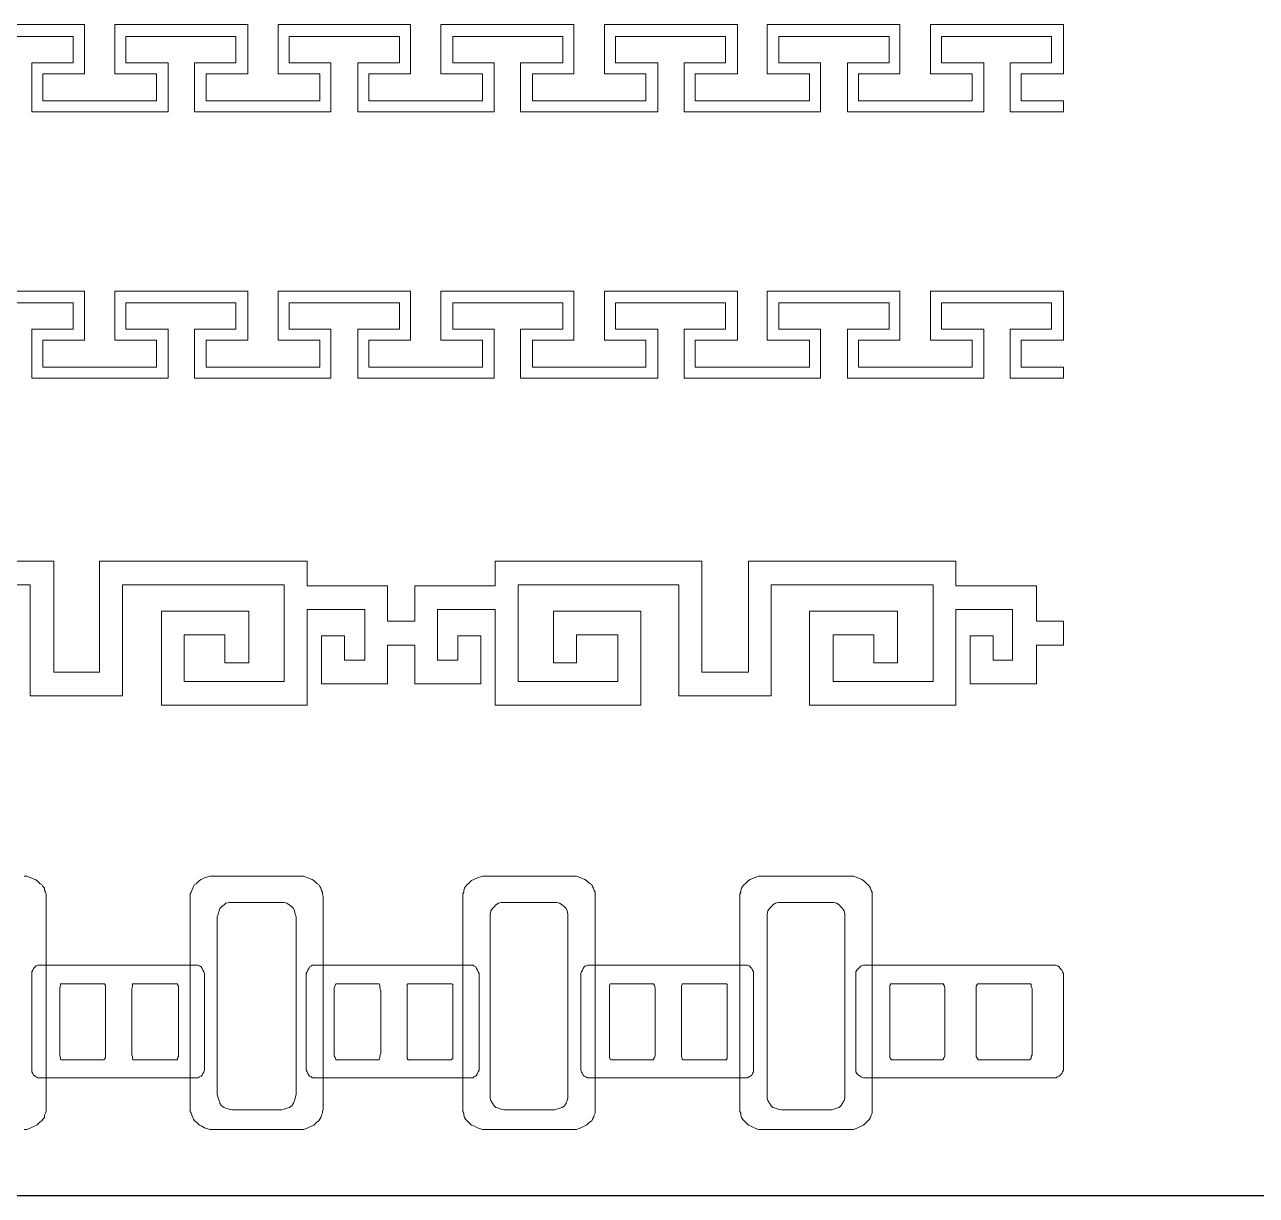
# Model space of a CAD drawing. Extents: x -66030 to 95157, y -13132 to 45879.
# Drawn here: x -20296 to -14616, y 16976 to 22376 of the extents above; entities that cross this region are included whole.
import ezdxf

# ---------------------------------------------------------------- set-up
doc = ezdxf.new("R2010")
doc.units = 0
doc.header["$LTSCALE"] = 100
doc.header["$MEASUREMENT"] = 0
doc.layers.get('0').update_dxf_attribs({"linetype": 'CONTINUOUS'})
doc.layers.add('3', color=11, linetype='CONTINUOUS')

msp = doc.modelspace()

# ---------------------------------------------------------------- linework, layer by layer
at = {"lineweight": 0}
for p, q in [((-20633.9, 22376.1), (-20020.7, 22376.1)), ((-20020.7, 22376.1), (-20020.7, 22149.5)), ((-19880.1, 22149.5), (-19880.1, 22376.1)), ((-19880.1, 22376.1), (-19266.8, 22376.1)), ((-19266.8, 22376.1), (-19266.8, 22149.5)), ((-19126.2, 22149.5), (-19126.2, 22376.1)), ((-19126.2, 22376.1), (-18516.9, 22376.1)), ((-18516.9, 22376.1), (-18516.9, 22149.5)), ((-18376.3, 22149.5), (-18376.3, 22376.1)), ((-18376.3, 22376.1), (-17763, 22376.1)), ((-17763, 22376.1), (-17763, 22149.5)), ((-17622.4, 22149.5), (-17622.4, 22376.1)), ((-17622.4, 22376.1), (-17009.2, 22376.1)), ((-17009.2, 22376.1), (-17009.2, 22149.5)), ((-16872.5, 22149.5), (-16872.5, 22376.1)), ((-16872.5, 22376.1), (-16259.3, 22376.1)), ((-16259.3, 22376.1), (-16259.3, 22149.5)), ((-16118.6, 22149.5), (-16118.6, 22376.1)), ((-16118.6, 22376.1), (-15505.4, 22376.1)), ((-15505.4, 22376.1), (-15505.4, 22149.5)), ((-20071.5, 22321.4), (-20579.3, 22321.4)), ((-20071.5, 22200.3), (-20071.5, 22321.4)), ((-19321.5, 22321.4), (-19829.3, 22321.4)), ((-19829.3, 22321.4), (-19829.3, 22200.3)), ((-19321.5, 22200.3), (-19321.5, 22321.4)), ((-18567.7, 22321.4), (-19075.5, 22321.4)), ((-19075.5, 22321.4), (-19075.5, 22200.3)), ((-18567.7, 22200.3), (-18567.7, 22321.4)), ((-17813.8, 22321.4), (-18321.6, 22321.4)), ((-18321.6, 22321.4), (-18321.6, 22200.3)), ((-17813.8, 22200.3), (-17813.8, 22321.4)), ((-17063.9, 22321.4), (-17571.7, 22321.4)), ((-17571.7, 22321.4), (-17571.7, 22200.3)), ((-17063.9, 22200.3), (-17063.9, 22321.4)), ((-16310, 22321.4), (-16817.8, 22321.4)), ((-16817.8, 22321.4), (-16817.8, 22200.3)), ((-16310, 22200.3), (-16310, 22321.4)), ((-15560.1, 22321.4), (-16067.9, 22321.4)), ((-16067.9, 22321.4), (-16067.9, 22200.3)), ((-15560.1, 22200.3), (-15560.1, 22321.4)), ((-20262.9, 21973.7), (-20262.9, 22200.3)), ((-20262.9, 22200.3), (-20071.5, 22200.3)), ((-19829.3, 22200.3), (-19634, 22200.3)), ((-19634, 22200.3), (-19634, 21973.7)), ((-19512.9, 21973.7), (-19512.9, 22200.3)), ((-19512.9, 22200.3), (-19321.5, 22200.3)), ((-19075.5, 22200.3), (-18884.1, 22200.3)), ((-18884.1, 22200.3), (-18884.1, 21973.7)), ((-18759.1, 21973.7), (-18759.1, 22200.3)), ((-18759.1, 22200.3), (-18567.7, 22200.3)), ((-18321.6, 22200.3), (-18130.2, 22200.3)), ((-18130.2, 22200.3), (-18130.2, 21973.7)), ((-18009.1, 21973.7), (-18009.1, 22200.3)), ((-18009.1, 22200.3), (-17813.8, 22200.3)), ((-17571.7, 22200.3), (-17376.4, 22200.3)), ((-17376.4, 22200.3), (-17376.4, 21973.7)), ((-17255.3, 21973.7), (-17255.3, 22200.3)), ((-17255.3, 22200.3), (-17063.9, 22200.3)), ((-16817.8, 22200.3), (-16626.4, 22200.3)), ((-16626.4, 22200.3), (-16626.4, 21973.7)), ((-16501.4, 21973.7), (-16501.4, 22200.3)), ((-16501.4, 22200.3), (-16310, 22200.3)), ((-16067.9, 22200.3), (-15872.6, 22200.3)), ((-15872.6, 22200.3), (-15872.6, 21973.7)), ((-15751.5, 21973.7), (-15751.5, 22200.3)), ((-15751.5, 22200.3), (-15560.1, 22200.3)), ((-20020.7, 22149.5), (-20212.1, 22149.5)), ((-20212.1, 22149.5), (-20212.1, 22024.5)), ((-19688.7, 22149.5), (-19880.1, 22149.5)), ((-19688.7, 22024.5), (-19688.7, 22149.5)), ((-19266.8, 22149.5), (-19458.2, 22149.5)), ((-19458.2, 22149.5), (-19458.2, 22024.5)), ((-18934.8, 22149.5), (-19126.2, 22149.5)), ((-18934.8, 22024.5), (-18934.8, 22149.5)), ((-18516.9, 22149.5), (-18708.3, 22149.5)), ((-18708.3, 22149.5), (-18708.3, 22024.5)), ((-18184.9, 22149.5), (-18376.3, 22149.5)), ((-18184.9, 22024.5), (-18184.9, 22149.5)), ((-17763, 22149.5), (-17954.4, 22149.5)), ((-17954.4, 22149.5), (-17954.4, 22024.5)), ((-17431, 22149.5), (-17622.4, 22149.5)), ((-17431, 22024.5), (-17431, 22149.5)), ((-17009.2, 22149.5), (-17204.5, 22149.5)), ((-17204.5, 22149.5), (-17204.5, 22024.5)), ((-16677.2, 22149.5), (-16872.5, 22149.5)), ((-16677.2, 22024.5), (-16677.2, 22149.5)), ((-16259.3, 22149.5), (-16450.6, 22149.5)), ((-16450.6, 22149.5), (-16450.6, 22024.5)), ((-15927.2, 22149.5), (-16118.6, 22149.5)), ((-15927.2, 22024.5), (-15927.2, 22149.5)), ((-15505.4, 22149.5), (-15700.7, 22149.5)), ((-15700.7, 22149.5), (-15700.7, 22024.5)), ((-20212.1, 22024.5), (-19688.7, 22024.5)), ((-19458.2, 22024.5), (-18934.8, 22024.5)), ((-18708.3, 22024.5), (-18575.5, 22024.5)), ((-18575.5, 22024.5), (-18446.6, 22024.5)), ((-18446.6, 22024.5), (-18313.8, 22024.5)), ((-18313.8, 22024.5), (-18184.9, 22024.5)), ((-17954.4, 22024.5), (-17431, 22024.5)), ((-17204.5, 22024.5), (-16677.2, 22024.5)), ((-16450.6, 22024.5), (-15927.2, 22024.5)), ((-15700.7, 22024.5), (-15505.4, 22024.5)), ((-15505.4, 22024.5), (-15505.4, 21973.7)), ((-19634, 21973.7), (-20262.9, 21973.7)), ((-18884.1, 21973.7), (-19512.9, 21973.7)), ((-18681, 21973.7), (-18759.1, 21973.7)), ((-18602.8, 21973.7), (-18681, 21973.7)), ((-18524.7, 21973.7), (-18602.8, 21973.7)), ((-18446.6, 21973.7), (-18524.7, 21973.7)), ((-18368.5, 21973.7), (-18446.6, 21973.7)), ((-18286.4, 21973.7), (-18368.5, 21973.7)), ((-18208.3, 21973.7), (-18286.4, 21973.7)), ((-18130.2, 21973.7), (-18208.3, 21973.7)), ((-17376.4, 21973.7), (-18009.1, 21973.7)), ((-16626.4, 21973.7), (-17255.3, 21973.7)), ((-15872.6, 21973.7), (-16501.4, 21973.7)), ((-15505.4, 21973.7), (-15751.5, 21973.7)), ((-20633.9, 21147.4), (-20020.7, 21147.4)), ((-20020.7, 21147.4), (-20020.7, 20920.9)), ((-19880.1, 20920.9), (-19880.1, 21147.4)), ((-19880.1, 21147.4), (-19266.8, 21147.4)), ((-19266.8, 21147.4), (-19266.8, 20920.9)), ((-19126.2, 20920.9), (-19126.2, 21147.4)), ((-19126.2, 21147.4), (-18516.9, 21147.4)), ((-18516.9, 21147.4), (-18516.9, 20920.9)), ((-18376.3, 20920.9), (-18376.3, 21147.4)), ((-18376.3, 21147.4), (-17763, 21147.4)), ((-17763, 21147.4), (-17763, 20920.9)), ((-17622.4, 20920.9), (-17622.4, 21147.4)), ((-17622.4, 21147.4), (-17009.2, 21147.4)), ((-17009.2, 21147.4), (-17009.2, 20920.9)), ((-16872.5, 20920.9), (-16872.5, 21147.4)), ((-16872.5, 21147.4), (-16259.3, 21147.4)), ((-16259.3, 21147.4), (-16259.3, 20920.9)), ((-16118.6, 20920.9), (-16118.6, 21147.4)), ((-16118.6, 21147.4), (-15505.4, 21147.4)), ((-15505.4, 21147.4), (-15505.4, 20920.9)), ((-20071.5, 21092.8), (-20579.3, 21092.8)), ((-20071.5, 20971.7), (-20071.5, 21092.8)), ((-19321.5, 21092.8), (-19829.3, 21092.8)), ((-19829.3, 21092.8), (-19829.3, 20971.7)), ((-19321.5, 20971.7), (-19321.5, 21092.8)), ((-18567.7, 21092.8), (-19075.5, 21092.8)), ((-19075.5, 21092.8), (-19075.5, 20971.7)), ((-18567.7, 20971.7), (-18567.7, 21092.8)), ((-17813.8, 21092.8), (-18321.6, 21092.8)), ((-18321.6, 21092.8), (-18321.6, 20971.7)), ((-17813.8, 20971.7), (-17813.8, 21092.8)), ((-17063.9, 21092.8), (-17571.7, 21092.8)), ((-17571.7, 21092.8), (-17571.7, 20971.7)), ((-17063.9, 20971.7), (-17063.9, 21092.8)), ((-16310, 21092.8), (-16817.8, 21092.8)), ((-16817.8, 21092.8), (-16817.8, 20971.7)), ((-16310, 20971.7), (-16310, 21092.8)), ((-15560.1, 21092.8), (-16067.9, 21092.8)), ((-16067.9, 21092.8), (-16067.9, 20971.7)), ((-15560.1, 20971.7), (-15560.1, 21092.8)), ((-20262.9, 20745.1), (-20262.9, 20971.7)), ((-20262.9, 20971.7), (-20071.5, 20971.7)), ((-19829.3, 20971.7), (-19634, 20971.7)), ((-19634, 20971.7), (-19634, 20745.1)), ((-19512.9, 20745.1), (-19512.9, 20971.7)), ((-19512.9, 20971.7), (-19321.5, 20971.7)), ((-19075.5, 20971.7), (-18884.1, 20971.7)), ((-18884.1, 20971.7), (-18884.1, 20745.1)), ((-18759.1, 20745.1), (-18759.1, 20971.7)), ((-18759.1, 20971.7), (-18567.7, 20971.7)), ((-18321.6, 20971.7), (-18130.2, 20971.7)), ((-18130.2, 20971.7), (-18130.2, 20745.1)), ((-18009.1, 20745.1), (-18009.1, 20971.7)), ((-18009.1, 20971.7), (-17813.8, 20971.7)), ((-17571.7, 20971.7), (-17376.4, 20971.7)), ((-17376.4, 20971.7), (-17376.4, 20745.1)), ((-17255.3, 20745.1), (-17255.3, 20971.7)), ((-17255.3, 20971.7), (-17063.9, 20971.7)), ((-16817.8, 20971.7), (-16626.4, 20971.7)), ((-16626.4, 20971.7), (-16626.4, 20745.1)), ((-16501.4, 20745.1), (-16501.4, 20971.7)), ((-16501.4, 20971.7), (-16310, 20971.7)), ((-16067.9, 20971.7), (-15872.6, 20971.7)), ((-15872.6, 20971.7), (-15872.6, 20745.1)), ((-15751.5, 20745.1), (-15751.5, 20971.7)), ((-15751.5, 20971.7), (-15560.1, 20971.7)), ((-20020.7, 20920.9), (-20212.1, 20920.9)), ((-20212.1, 20920.9), (-20212.1, 20795.9)), ((-19688.7, 20920.9), (-19880.1, 20920.9)), ((-19688.7, 20795.9), (-19688.7, 20920.9)), ((-19266.8, 20920.9), (-19458.2, 20920.9)), ((-19458.2, 20920.9), (-19458.2, 20795.9)), ((-18934.8, 20920.9), (-19126.2, 20920.9)), ((-18934.8, 20795.9), (-18934.8, 20920.9)), ((-18516.9, 20920.9), (-18708.3, 20920.9)), ((-18708.3, 20920.9), (-18708.3, 20795.9)), ((-18184.9, 20920.9), (-18376.3, 20920.9)), ((-18184.9, 20795.9), (-18184.9, 20920.9)), ((-17763, 20920.9), (-17954.4, 20920.9)), ((-17954.4, 20920.9), (-17954.4, 20795.9)), ((-17431, 20920.9), (-17622.4, 20920.9)), ((-17431, 20795.9), (-17431, 20920.9)), ((-17009.2, 20920.9), (-17204.5, 20920.9)), ((-17204.5, 20920.9), (-17204.5, 20795.9)), ((-16677.2, 20920.9), (-16872.5, 20920.9)), ((-16677.2, 20795.9), (-16677.2, 20920.9)), ((-16259.3, 20920.9), (-16450.6, 20920.9)), ((-16450.6, 20920.9), (-16450.6, 20795.9)), ((-15927.2, 20920.9), (-16118.6, 20920.9)), ((-15927.2, 20795.9), (-15927.2, 20920.9)), ((-15505.4, 20920.9), (-15700.7, 20920.9)), ((-15700.7, 20920.9), (-15700.7, 20795.9)), ((-20212.1, 20795.9), (-19688.7, 20795.9)), ((-19458.2, 20795.9), (-18934.8, 20795.9)), ((-18708.3, 20795.9), (-18575.5, 20795.9)), ((-18575.5, 20795.9), (-18446.6, 20795.9)), ((-18446.6, 20795.9), (-18313.8, 20795.9)), ((-18313.8, 20795.9), (-18184.9, 20795.9)), ((-17954.4, 20795.9), (-17431, 20795.9)), ((-17204.5, 20795.9), (-16677.2, 20795.9)), ((-16450.6, 20795.9), (-15927.2, 20795.9)), ((-15700.7, 20795.9), (-15505.4, 20795.9)), ((-15505.4, 20795.9), (-15505.4, 20745.1)), ((-19634, 20745.1), (-20262.9, 20745.1)), ((-18884.1, 20745.1), (-19512.9, 20745.1)), ((-18681, 20745.1), (-18759.1, 20745.1)), ((-18602.8, 20745.1), (-18681, 20745.1)), ((-18524.7, 20745.1), (-18602.8, 20745.1)), ((-18446.6, 20745.1), (-18524.7, 20745.1)), ((-18368.5, 20745.1), (-18446.6, 20745.1)), ((-18286.4, 20745.1), (-18368.5, 20745.1)), ((-18208.3, 20745.1), (-18286.4, 20745.1)), ((-18130.2, 20745.1), (-18208.3, 20745.1)), ((-17376.4, 20745.1), (-18009.1, 20745.1)), ((-16626.4, 20745.1), (-17255.3, 20745.1)), ((-15872.6, 20745.1), (-16501.4, 20745.1)), ((-15505.4, 20745.1), (-15751.5, 20745.1)), ((-21012.8, 19901.4), (-20270.7, 19901.4)), ((-20270.7, 19901.4), (-20161.3, 19901.4)), ((-20161.3, 19901.4), (-20161.3, 19792.1)), ((-19950.4, 19792.1), (-19950.4, 19901.4)), ((-19950.4, 19901.4), (-19844.9, 19901.4)), ((-19844.9, 19901.4), (-19098.9, 19901.4)), ((-19098.9, 19901.4), (-18993.4, 19901.4)), ((-18993.4, 19901.4), (-18993.4, 19901.4)), ((-18993.4, 19901.4), (-18993.4, 19792.1)), ((-18126.3, 19792.1), (-18126.3, 19901.4)), ((-18126.3, 19901.4), (-18126.3, 19901.4)), ((-18126.3, 19901.4), (-18020.8, 19901.4)), ((-18020.8, 19901.4), (-17278.7, 19901.4)), ((-17278.7, 19901.4), (-17173.2, 19901.4)), ((-17173.2, 19901.4), (-17173.2, 19792.1)), ((-16958.4, 19792.1), (-16958.4, 19901.4)), ((-16958.4, 19901.4), (-16853, 19901.4)), ((-16853, 19901.4), (-16106.9, 19901.4)), ((-16106.9, 19901.4), (-16001.5, 19901.4)), ((-16001.5, 19901.4), (-16001.5, 19901.4)), ((-16001.5, 19901.4), (-16001.5, 19792.1)), ((-20270.7, 19792.1), (-21012.8, 19792.1)), ((-20270.7, 19280.4), (-20270.7, 19792.1)), ((-20161.3, 19792.1), (-20161.3, 19389.8)), ((-19950.4, 19389.8), (-19950.4, 19792.1)), ((-19098.9, 19792.1), (-19844.9, 19792.1)), ((-19844.9, 19792.1), (-19844.9, 19280.4)), ((-19098.9, 19346.8), (-19098.9, 19792.1)), ((-18993.4, 19792.1), (-18993.4, 19792.1)), ((-18993.4, 19792.1), (-18993.4, 19788.2)), ((-18993.4, 19788.2), (-18727.8, 19788.2)), ((-18727.8, 19788.2), (-18622.4, 19788.2)), ((-18622.4, 19788.2), (-18622.4, 19678.8)), ((-18497.4, 19624.1), (-18497.4, 19788.2)), ((-18497.4, 19788.2), (-18391.9, 19788.2)), ((-18391.9, 19788.2), (-18126.3, 19788.2)), ((-18126.3, 19788.2), (-18126.3, 19792.1)), ((-18126.3, 19792.1), (-18126.3, 19792.1)), ((-17278.7, 19792.1), (-18020.8, 19792.1)), ((-18020.8, 19792.1), (-18020.8, 19346.8)), ((-17278.7, 19280.4), (-17278.7, 19792.1)), ((-17173.2, 19792.1), (-17173.2, 19389.8)), ((-16958.4, 19389.8), (-16958.4, 19792.1)), ((-16106.9, 19792.1), (-16853, 19792.1)), ((-16853, 19792.1), (-16853, 19280.4)), ((-16106.9, 19346.8), (-16106.9, 19792.1)), ((-16001.5, 19792.1), (-16001.5, 19792.1)), ((-16001.5, 19792.1), (-16001.5, 19788.2)), ((-16001.5, 19788.2), (-15739.8, 19788.2)), ((-15739.8, 19788.2), (-15630.4, 19788.2)), ((-15630.4, 19788.2), (-15630.4, 19678.8)), ((-19665.3, 19561.6), (-19665.3, 19671)), ((-19665.3, 19671), (-19559.8, 19671)), ((-19559.8, 19671), (-19372.3, 19671)), ((-19372.3, 19671), (-19262.9, 19671)), ((-19262.9, 19671), (-19262.9, 19561.6)), ((-18727.8, 19678.8), (-18993.4, 19678.8)), ((-18993.4, 19678.8), (-18993.4, 19346.8)), ((-18727.8, 19444.4), (-18727.8, 19678.8)), ((-18622.4, 19678.8), (-18622.4, 19624.1)), ((-18126.3, 19678.8), (-18391.9, 19678.8)), ((-18391.9, 19678.8), (-18391.9, 19444.4)), ((-18126.3, 19346.8), (-18126.3, 19678.8)), ((-17856.8, 19561.6), (-17856.8, 19671)), ((-17856.8, 19671), (-17751.3, 19671)), ((-17751.3, 19671), (-17559.9, 19671)), ((-17559.9, 19671), (-17454.5, 19671)), ((-17454.5, 19671), (-17454.5, 19561.6)), ((-16677.2, 19561.6), (-16677.2, 19671)), ((-16677.2, 19671), (-16567.8, 19671)), ((-16567.8, 19671), (-16380.3, 19671)), ((-16380.3, 19671), (-16271, 19671)), ((-16271, 19671), (-16271, 19561.6)), ((-15739.8, 19678.8), (-16001.5, 19678.8)), ((-16001.5, 19678.8), (-16001.5, 19346.8)), ((-15739.8, 19444.4), (-15739.8, 19678.8)), ((-15630.4, 19678.8), (-15630.4, 19624.1)), ((-18622.4, 19624.1), (-18497.4, 19624.1)), ((-15630.4, 19624.1), (-15505.4, 19624.1)), ((-15505.4, 19624.1), (-15505.4, 19514.7)), ((-19665.3, 19280.4), (-19665.3, 19561.6)), ((-19372.3, 19561.6), (-19559.8, 19561.6)), ((-19559.8, 19561.6), (-19559.8, 19346.8)), ((-19372.3, 19432.7), (-19372.3, 19561.6)), ((-19262.9, 19561.6), (-19262.9, 19432.7)), ((-18927, 19335.1), (-18927, 19557.7)), ((-18927, 19557.7), (-18821.6, 19557.7)), ((-18821.6, 19557.7), (-18821.6, 19444.4)), ((-18298.2, 19444.4), (-18298.2, 19557.7)), ((-18298.2, 19557.7), (-18192.7, 19557.7)), ((-18192.7, 19557.7), (-18192.7, 19335.1)), ((-17856.8, 19432.7), (-17856.8, 19561.6)), ((-17559.9, 19561.6), (-17751.3, 19561.6)), ((-17751.3, 19561.6), (-17751.3, 19432.7)), ((-17559.9, 19346.8), (-17559.9, 19561.6)), ((-17454.5, 19561.6), (-17454.5, 19280.4)), ((-16677.2, 19280.4), (-16677.2, 19561.6)), ((-16380.3, 19561.6), (-16567.8, 19561.6)), ((-16567.8, 19561.6), (-16567.8, 19346.8)), ((-16380.3, 19432.7), (-16380.3, 19561.6)), ((-16271, 19561.6), (-16271, 19432.7)), ((-15935.1, 19335.1), (-15935.1, 19557.7)), ((-15935.1, 19557.7), (-15829.6, 19557.7)), ((-15829.6, 19557.7), (-15829.6, 19444.4)), ((-18497.4, 19514.7), (-18622.4, 19514.7)), ((-18622.4, 19514.7), (-18622.4, 19335.1)), ((-18497.4, 19335.1), (-18497.4, 19514.7)), ((-15505.4, 19514.7), (-15630.4, 19514.7)), ((-15630.4, 19514.7), (-15630.4, 19335.1)), ((-19262.9, 19432.7), (-19372.3, 19432.7)), ((-18821.6, 19444.4), (-18727.8, 19444.4)), ((-18391.9, 19444.4), (-18298.2, 19444.4)), ((-17751.3, 19432.7), (-17856.8, 19432.7)), ((-16271, 19432.7), (-16380.3, 19432.7)), ((-15829.6, 19444.4), (-15739.8, 19444.4)), ((-20161.3, 19389.8), (-19950.4, 19389.8)), ((-17173.2, 19389.8), (-16958.4, 19389.8)), ((-19559.8, 19346.8), (-19098.9, 19346.8)), ((-18993.4, 19346.8), (-18993.4, 19346.8)), ((-18993.4, 19346.8), (-18993.4, 19237.4)), ((-18919.2, 19335.1), (-18927, 19335.1)), ((-18821.6, 19335.1), (-18919.2, 19335.1)), ((-18727.8, 19335.1), (-18821.6, 19335.1)), ((-18622.4, 19335.1), (-18727.8, 19335.1)), ((-18391.9, 19335.1), (-18497.4, 19335.1)), ((-18298.2, 19335.1), (-18391.9, 19335.1)), ((-18200.5, 19335.1), (-18298.2, 19335.1)), ((-18192.7, 19335.1), (-18200.5, 19335.1)), ((-18126.3, 19237.4), (-18126.3, 19346.8)), ((-18126.3, 19346.8), (-18126.3, 19346.8)), ((-18020.8, 19346.8), (-17559.9, 19346.8)), ((-16567.8, 19346.8), (-16106.9, 19346.8)), ((-16001.5, 19346.8), (-16001.5, 19346.8)), ((-16001.5, 19346.8), (-16001.5, 19237.4)), ((-15931.1, 19335.1), (-15935.1, 19335.1)), ((-15829.6, 19335.1), (-15931.1, 19335.1)), ((-15739.8, 19335.1), (-15829.6, 19335.1)), ((-15630.4, 19335.1), (-15739.8, 19335.1)), ((-20173, 19280.4), (-20270.7, 19280.4)), ((-20161.3, 19280.4), (-20173, 19280.4)), ((-19950.4, 19280.4), (-20161.3, 19280.4)), ((-19938.7, 19280.4), (-19950.4, 19280.4)), ((-19844.9, 19280.4), (-19938.7, 19280.4)), ((-19665.3, 19237.4), (-19665.3, 19280.4)), ((-17454.5, 19280.4), (-17454.5, 19237.4)), ((-17181.1, 19280.4), (-17278.7, 19280.4)), ((-17173.2, 19280.4), (-17181.1, 19280.4)), ((-16958.4, 19280.4), (-17173.2, 19280.4)), ((-16946.7, 19280.4), (-16958.4, 19280.4)), ((-16853, 19280.4), (-16946.7, 19280.4)), ((-16677.2, 19237.4), (-16677.2, 19280.4)), ((-19098.9, 19237.4), (-19665.3, 19237.4)), ((-18993.4, 19237.4), (-19098.9, 19237.4)), ((-18993.4, 19237.4), (-18993.4, 19237.4)), ((-18020.8, 19237.4), (-18126.3, 19237.4)), ((-18126.3, 19237.4), (-18126.3, 19237.4)), ((-17454.5, 19237.4), (-18020.8, 19237.4)), ((-16106.9, 19237.4), (-16677.2, 19237.4)), ((-16001.5, 19237.4), (-16106.9, 19237.4)), ((-16001.5, 19237.4), (-16001.5, 19237.4))]:
    msp.add_line(p, q, dxfattribs=at)
msp.add_lwpolyline([(-20298, 17280.5), (-20286.3, 17280.5), (-20266.8, 17288.3), (-20247.2, 17296.2), (-20239.4, 17300.1), (-20231.6, 17307.9), (-20223.8, 17315.7), (-20216, 17319.6), (-20212.1, 17327.4), (-20204.3, 17335.2), (-20204.3, 17346.9), (-20200.4, 17354.7), (-20196.5, 17362.6), (-20196.5, 17374.3), (-20196.5, 18354.7), (-20196.5, 18366.4), (-20200.4, 18374.2), (-20204.3, 18382), (-20204.3, 18393.7), (-20212.1, 18401.5), (-20216, 18409.4), (-20223.8, 18413.3), (-20231.6, 18421.1), (-20239.4, 18428.9), (-20247.2, 18432.8), (-20266.8, 18440.6), (-20286.3, 18448.4), (-20298, 18448.4)], dxfattribs=at)
for points in [[(-19032.5, 18448.4), (-19423.1, 18448.4), (-19430.9, 18448.4), (-19442.6, 18448.4), (-19466.1, 18440.6), (-19481.7, 18432.8), (-19489.5, 18428.9), (-19497.3, 18421.1), (-19505.1, 18413.3), (-19512.9, 18409.4), (-19516.8, 18401.5), (-19520.7, 18393.7), (-19524.6, 18382), (-19528.5, 18374.2), (-19532.5, 18366.4), (-19532.5, 18354.7), (-19532.5, 17374.3), (-19532.5, 17362.6), (-19528.5, 17354.7), (-19524.6, 17346.9), (-19520.7, 17335.2), (-19516.8, 17327.4), (-19512.9, 17319.6), (-19505.1, 17315.7), (-19497.3, 17307.9), (-19489.5, 17300.1), (-19481.7, 17296.2), (-19466.1, 17288.3), (-19442.6, 17280.5), (-19430.9, 17280.5), (-19423.1, 17280.5), (-19032.5, 17280.5), (-19020.8, 17280.5), (-19009.1, 17280.5), (-18989.5, 17288.3), (-18970, 17296.2), (-18962.2, 17300.1), (-18954.4, 17307.9), (-18946.6, 17315.7), (-18938.7, 17319.6), (-18934.8, 17327.4), (-18930.9, 17335.2), (-18927, 17346.9), (-18923.1, 17354.7), (-18923.1, 17362.6), (-18919.2, 17374.3), (-18919.2, 18354.7), (-18923.1, 18366.4), (-18923.1, 18374.2), (-18927, 18382), (-18930.9, 18393.7), (-18934.8, 18401.5), (-18938.7, 18409.4), (-18946.6, 18413.3), (-18954.4, 18421.1), (-18962.2, 18428.9), (-18970, 18432.8), (-18989.5, 18440.6), (-19009.1, 18448.4), (-19020.8, 18448.4), (-19032.5, 18448.4)], [(-17774.8, 18448.4), (-18165.4, 18448.4), (-18177.1, 18448.4), (-18184.9, 18448.4), (-18208.3, 18440.6), (-18224, 18432.8), (-18235.7, 18428.9), (-18243.5, 18421.1), (-18251.3, 18413.3), (-18255.2, 18409.4), (-18263, 18401.5), (-18266.9, 18393.7), (-18270.8, 18382), (-18270.8, 18374.2), (-18274.7, 18366.4), (-18274.7, 18354.7), (-18274.7, 17374.3), (-18274.7, 17362.6), (-18270.8, 17354.7), (-18270.8, 17346.9), (-18266.9, 17335.2), (-18263, 17327.4), (-18255.2, 17319.6), (-18251.3, 17315.7), (-18243.5, 17307.9), (-18235.7, 17300.1), (-18224, 17296.2), (-18208.3, 17288.3), (-18184.9, 17280.5), (-18177.1, 17280.5), (-18165.4, 17280.5), (-17774.8, 17280.5), (-17763, 17280.5), (-17751.3, 17280.5), (-17731.8, 17288.3), (-17712.3, 17296.2), (-17704.5, 17300.1), (-17696.6, 17307.9), (-17688.8, 17315.7), (-17681, 17319.6), (-17677.1, 17327.4), (-17673.2, 17335.2), (-17669.3, 17346.9), (-17665.4, 17354.7), (-17665.4, 17362.6), (-17665.4, 17374.3), (-17665.4, 18354.7), (-17665.4, 18366.4), (-17665.4, 18374.2), (-17669.3, 18382), (-17673.2, 18393.7), (-17677.1, 18401.5), (-17681, 18409.4), (-17688.8, 18413.3), (-17696.6, 18421.1), (-17704.5, 18428.9), (-17712.3, 18432.8), (-17731.8, 18440.6), (-17751.3, 18448.4), (-17763, 18448.4), (-17774.8, 18448.4)], [(-16497.5, 18448.4), (-16888.1, 18448.4), (-16899.8, 18448.4), (-16911.5, 18448.4), (-16931.1, 18440.6), (-16950.6, 18432.8), (-16958.4, 18428.9), (-16966.2, 18421.1), (-16974, 18413.3), (-16977.9, 18409.4), (-16985.8, 18401.5), (-16989.7, 18393.7), (-16993.6, 18382), (-16993.6, 18374.2), (-16997.5, 18366.4), (-16997.5, 18354.7), (-16997.5, 17374.3), (-16997.5, 17362.6), (-16993.6, 17354.7), (-16993.6, 17346.9), (-16989.7, 17335.2), (-16985.8, 17327.4), (-16977.9, 17319.6), (-16974, 17315.7), (-16966.2, 17307.9), (-16958.4, 17300.1), (-16950.6, 17296.2), (-16931.1, 17288.3), (-16911.5, 17280.5), (-16899.8, 17280.5), (-16888.1, 17280.5), (-16497.5, 17280.5), (-16485.8, 17280.5), (-16474.1, 17280.5), (-16454.5, 17288.3), (-16435, 17296.2), (-16427.2, 17300.1), (-16419.4, 17307.9), (-16411.6, 17315.7), (-16407.7, 17319.6), (-16399.9, 17327.4), (-16396, 17335.2), (-16392.1, 17346.9), (-16388.1, 17354.7), (-16388.1, 17362.6), (-16388.1, 17374.3), (-16388.1, 18354.7), (-16388.1, 18366.4), (-16388.1, 18374.2), (-16392.1, 18382), (-16396, 18393.7), (-16399.9, 18401.5), (-16407.7, 18409.4), (-16411.6, 18413.3), (-16419.4, 18421.1), (-16427.2, 18428.9), (-16435, 18432.8), (-16454.5, 18440.6), (-16474.1, 18448.4), (-16485.8, 18448.4), (-16497.5, 18448.4)], [(-19110.6, 18327.3), (-19341.1, 18327.3), (-19352.8, 18327.3), (-19368.4, 18323.4), (-19376.2, 18315.6), (-19387.9, 18307.8), (-19395.7, 18300), (-19399.6, 18288.3), (-19403.6, 18272.6), (-19407.5, 18260.9), (-19407.5, 17440.7), (-19403.6, 17425.1), (-19399.6, 17413.3), (-19395.7, 17401.6), (-19387.9, 17389.9), (-19376.2, 17382.1), (-19368.4, 17378.2), (-19352.8, 17374.3), (-19341.1, 17370.4), (-19110.6, 17370.4), (-19098.9, 17374.3), (-19087.2, 17378.2), (-19075.5, 17382.1), (-19063.7, 17389.9), (-19055.9, 17401.6), (-19052, 17413.3), (-19048.1, 17425.1), (-19044.2, 17440.7), (-19044.2, 18260.9), (-19048.1, 18272.6), (-19052, 18288.3), (-19055.9, 18300), (-19063.7, 18307.8), (-19075.5, 18315.6), (-19087.2, 18323.4), (-19098.9, 18327.3), (-19110.6, 18327.3)], [(-17852.9, 18327.3), (-18083.3, 18327.3), (-18099, 18327.3), (-18110.7, 18323.4), (-18122.4, 18315.6), (-18130.2, 18307.8), (-18138, 18300), (-18145.8, 18288.3), (-18149.7, 18272.6), (-18149.7, 18260.9), (-18149.7, 17440.7), (-18149.7, 17425.1), (-18145.8, 17413.3), (-18138, 17401.6), (-18130.2, 17389.9), (-18122.4, 17382.1), (-18110.7, 17378.2), (-18099, 17374.3), (-18083.3, 17370.4), (-17852.9, 17370.4), (-17841.2, 17374.3), (-17829.5, 17378.2), (-17817.7, 17382.1), (-17806, 17389.9), (-17798.2, 17401.6), (-17794.3, 17413.3), (-17790.4, 17425.1), (-17790.4, 17440.7), (-17790.4, 18260.9), (-17790.4, 18272.6), (-17794.3, 18288.3), (-17798.2, 18300), (-17806, 18307.8), (-17817.7, 18315.6), (-17829.5, 18323.4), (-17841.2, 18327.3), (-17852.9, 18327.3)], [(-16575.6, 18327.3), (-16806.1, 18327.3), (-16821.7, 18327.3), (-16833.4, 18323.4), (-16845.1, 18315.6), (-16853, 18307.8), (-16860.8, 18300), (-16868.6, 18288.3), (-16872.5, 18272.6), (-16872.5, 18260.9), (-16872.5, 17440.7), (-16872.5, 17425.1), (-16868.6, 17413.3), (-16860.8, 17401.6), (-16853, 17389.9), (-16845.1, 17382.1), (-16833.4, 17378.2), (-16821.7, 17374.3), (-16806.1, 17370.4), (-16575.6, 17370.4), (-16563.9, 17374.3), (-16552.2, 17378.2), (-16540.5, 17382.1), (-16532.7, 17389.9), (-16524.9, 17401.6), (-16517, 17413.3), (-16513.1, 17425.1), (-16513.1, 17440.7), (-16513.1, 18260.9), (-16513.1, 18272.6), (-16517, 18288.3), (-16524.9, 18300), (-16532.7, 18307.8), (-16540.5, 18315.6), (-16552.2, 18323.4), (-16563.9, 18327.3), (-16575.6, 18327.3)], [(-20227.7, 18038.3), (-19505.1, 18038.3), (-19497.3, 18038.3), (-19489.5, 18034.4), (-19481.7, 18030.5), (-19477.8, 18022.7), (-19473.9, 18014.9), (-19470, 18007), (-19466.1, 17999.2), (-19466.1, 17991.4), (-19466.1, 17565.7), (-19466.1, 17553.9), (-19470, 17546.1), (-19473.9, 17538.3), (-19477.8, 17530.5), (-19481.7, 17526.6), (-19489.5, 17522.7), (-19497.3, 17518.8), (-19505.1, 17518.8), (-20227.7, 17518.8), (-20235.5, 17518.8), (-20243.3, 17522.7), (-20247.2, 17526.6), (-20255.1, 17530.5), (-20259, 17538.3), (-20262.9, 17546.1), (-20262.9, 17553.9), (-20262.9, 17565.7), (-20262.9, 17991.4), (-20262.9, 17999.2), (-20262.9, 18007), (-20259, 18014.9), (-20255.1, 18022.7), (-20247.2, 18030.5), (-20243.3, 18034.4), (-20235.5, 18038.3), (-20227.7, 18038.3)], [(-18962.2, 18038.3), (-18235.7, 18038.3), (-18227.9, 18038.3), (-18224, 18034.4), (-18216.1, 18030.5), (-18212.2, 18022.7), (-18208.3, 18014.9), (-18204.4, 18007), (-18200.5, 17999.2), (-18200.5, 17991.4), (-18200.5, 17565.7), (-18200.5, 17553.9), (-18204.4, 17546.1), (-18208.3, 17538.3), (-18212.2, 17530.5), (-18216.1, 17526.6), (-18224, 17522.7), (-18227.9, 17518.8), (-18235.7, 17518.8), (-18962.2, 17518.8), (-18970, 17518.8), (-18973.9, 17522.7), (-18981.7, 17526.6), (-18985.6, 17530.5), (-18989.5, 17538.3), (-18993.4, 17546.1), (-18997.3, 17553.9), (-18997.3, 17565.7), (-18997.3, 17991.4), (-18997.3, 17999.2), (-18993.4, 18007), (-18989.5, 18014.9), (-18985.6, 18022.7), (-18981.7, 18030.5), (-18973.9, 18034.4), (-18970, 18038.3), (-18962.2, 18038.3)], [(-17692.7, 18038.3), (-16970.1, 18038.3), (-16962.3, 18038.3), (-16954.5, 18034.4), (-16950.6, 18030.5), (-16942.8, 18022.7), (-16938.9, 18014.9), (-16935, 18007), (-16935, 17999.2), (-16935, 17991.4), (-16935, 17565.7), (-16935, 17553.9), (-16935, 17546.1), (-16938.9, 17538.3), (-16942.8, 17530.5), (-16950.6, 17526.6), (-16954.5, 17522.7), (-16962.3, 17518.8), (-16970.1, 17518.8), (-17692.7, 17518.8), (-17700.6, 17518.8), (-17708.4, 17522.7), (-17716.2, 17526.6), (-17720.1, 17530.5), (-17724, 17538.3), (-17727.9, 17546.1), (-17731.8, 17553.9), (-17731.8, 17565.7), (-17731.8, 17991.4), (-17731.8, 17999.2), (-17727.9, 18007), (-17724, 18014.9), (-17720.1, 18022.7), (-17716.2, 18030.5), (-17708.4, 18034.4), (-17700.6, 18038.3), (-17692.7, 18038.3)], [(-16419.4, 18038.3), (-15552.3, 18038.3), (-15540.6, 18038.3), (-15532.7, 18034.4), (-15524.9, 18030.5), (-15521, 18022.7), (-15513.2, 18014.9), (-15509.3, 18007), (-15505.4, 17999.2), (-15505.4, 17991.4), (-15505.4, 17565.7), (-15505.4, 17553.9), (-15509.3, 17546.1), (-15513.2, 17538.3), (-15521, 17530.5), (-15524.9, 17526.6), (-15532.7, 17522.7), (-15540.6, 17518.8), (-15552.3, 17518.8), (-16419.4, 17518.8), (-16427.2, 17518.8), (-16438.9, 17522.7), (-16442.8, 17526.6), (-16450.6, 17530.5), (-16458.5, 17538.3), (-16462.4, 17546.1), (-16462.4, 17553.9), (-16462.4, 17565.7), (-16462.4, 17991.4), (-16462.4, 17999.2), (-16462.4, 18007), (-16458.5, 18014.9), (-16450.6, 18022.7), (-16442.8, 18030.5), (-16438.9, 18034.4), (-16427.2, 18038.3), (-16419.4, 18038.3)], [(-20126.2, 17952.4), (-19930.9, 17952.4), (-19930.9, 17952.4), (-19927, 17952.4), (-19923, 17944.5), (-19923, 17932.8), (-19923, 17921.1), (-19923, 17632.1), (-19923, 17620.3), (-19923, 17612.5), (-19927, 17604.7), (-19930.9, 17600.8), (-19930.9, 17600.8), (-20126.2, 17600.8), (-20126.2, 17600.8), (-20130.1, 17604.7), (-20130.1, 17612.5), (-20134, 17620.3), (-20134, 17632.1), (-20134, 17921.1), (-20134, 17932.8), (-20130.1, 17944.5), (-20130.1, 17952.4), (-20126.2, 17952.4), (-20126.2, 17952.4)], [(-19794.2, 17952.4), (-19594.9, 17952.4), (-19591, 17952.4), (-19591, 17948.5), (-19587.1, 17940.6), (-19587.1, 17928.9), (-19587.1, 17624.3), (-19587.1, 17616.4), (-19591, 17608.6), (-19591, 17604.7), (-19594.9, 17600.8), (-19794.2, 17600.8), (-19798.1, 17604.7), (-19798.1, 17608.6), (-19798.1, 17616.4), (-19802, 17624.3), (-19802, 17928.9), (-19798.1, 17940.6), (-19798.1, 17948.5), (-19798.1, 17952.4), (-19794.2, 17952.4)], [(-18856.7, 17952.4), (-18665.3, 17952.4), (-18661.4, 17952.4), (-18661.4, 17952.4), (-18657.5, 17944.5), (-18657.5, 17932.8), (-18653.6, 17921.1), (-18653.6, 17632.1), (-18657.5, 17620.3), (-18657.5, 17612.5), (-18661.4, 17604.7), (-18661.4, 17600.8), (-18665.3, 17600.8), (-18856.7, 17600.8), (-18860.6, 17600.8), (-18860.6, 17604.7), (-18864.5, 17612.5), (-18868.4, 17620.3), (-18868.4, 17632.1), (-18868.4, 17921.1), (-18868.4, 17932.8), (-18864.5, 17944.5), (-18860.6, 17952.4), (-18860.6, 17952.4), (-18856.7, 17952.4)], [(-18528.6, 17952.4), (-18329.4, 17952.4), (-18325.5, 17952.4), (-18321.6, 17948.5), (-18321.6, 17940.6), (-18321.6, 17928.9), (-18321.6, 17624.3), (-18321.6, 17616.4), (-18321.6, 17608.6), (-18325.5, 17604.7), (-18329.4, 17600.8), (-18528.6, 17600.8), (-18528.6, 17604.7), (-18532.5, 17608.6), (-18532.5, 17616.4), (-18532.5, 17624.3), (-18532.5, 17928.9), (-18532.5, 17940.6), (-18532.5, 17948.5), (-18528.6, 17952.4), (-18528.6, 17952.4)], [(-17591.2, 17952.4), (-17399.8, 17952.4), (-17395.9, 17952.4), (-17395.9, 17952.4), (-17392, 17944.5), (-17388.1, 17932.8), (-17388.1, 17921.1), (-17388.1, 17632.1), (-17388.1, 17620.3), (-17392, 17612.5), (-17395.9, 17604.7), (-17395.9, 17600.8), (-17399.8, 17600.8), (-17591.2, 17600.8), (-17591.2, 17600.8), (-17595.1, 17604.7), (-17599, 17612.5), (-17599, 17620.3), (-17599, 17632.1), (-17599, 17921.1), (-17599, 17932.8), (-17599, 17944.5), (-17595.1, 17952.4), (-17591.2, 17952.4), (-17591.2, 17952.4)], [(-17259.2, 17952.4), (-17060, 17952.4), (-17060, 17952.4), (-17056.1, 17948.5), (-17056.1, 17940.6), (-17056.1, 17928.9), (-17056.1, 17624.3), (-17056.1, 17616.4), (-17056.1, 17608.6), (-17060, 17604.7), (-17060, 17600.8), (-17259.2, 17600.8), (-17263.1, 17604.7), (-17263.1, 17608.6), (-17267, 17616.4), (-17267, 17624.3), (-17267, 17928.9), (-17267, 17940.6), (-17263.1, 17948.5), (-17263.1, 17952.4), (-17259.2, 17952.4)], [(-16294.4, 17952.4), (-16064, 17952.4), (-16060, 17952.4), (-16060, 17952.4), (-16056.1, 17944.5), (-16052.2, 17932.8), (-16052.2, 17921.1), (-16052.2, 17632.1), (-16052.2, 17620.3), (-16056.1, 17612.5), (-16060, 17604.7), (-16060, 17600.8), (-16064, 17600.8), (-16294.4, 17600.8), (-16298.3, 17600.8), (-16302.2, 17604.7), (-16306.1, 17612.5), (-16306.1, 17620.3), (-16306.1, 17632.1), (-16306.1, 17921.1), (-16306.1, 17932.8), (-16306.1, 17944.5), (-16302.2, 17952.4), (-16298.3, 17952.4), (-16294.4, 17952.4)], [(-15899.9, 17952.4), (-15661.6, 17952.4), (-15657.7, 17952.4), (-15653.8, 17948.5), (-15653.8, 17940.6), (-15649.9, 17928.9), (-15649.9, 17624.3), (-15653.8, 17616.4), (-15653.8, 17608.6), (-15657.7, 17604.7), (-15661.6, 17600.8), (-15899.9, 17600.8), (-15899.9, 17604.7), (-15903.8, 17608.6), (-15907.7, 17616.4), (-15907.7, 17624.3), (-15907.7, 17928.9), (-15907.7, 17940.6), (-15903.8, 17948.5), (-15899.9, 17952.4), (-15899.9, 17952.4)]]:
    msp.add_lwpolyline(points, close=True, dxfattribs=at)
at = {"layer": '3'}
msp.add_line((-66009.4, 16976.2), (95156.9, 16976.2), dxfattribs=at)

doc.saveas('drawing.dxf')
